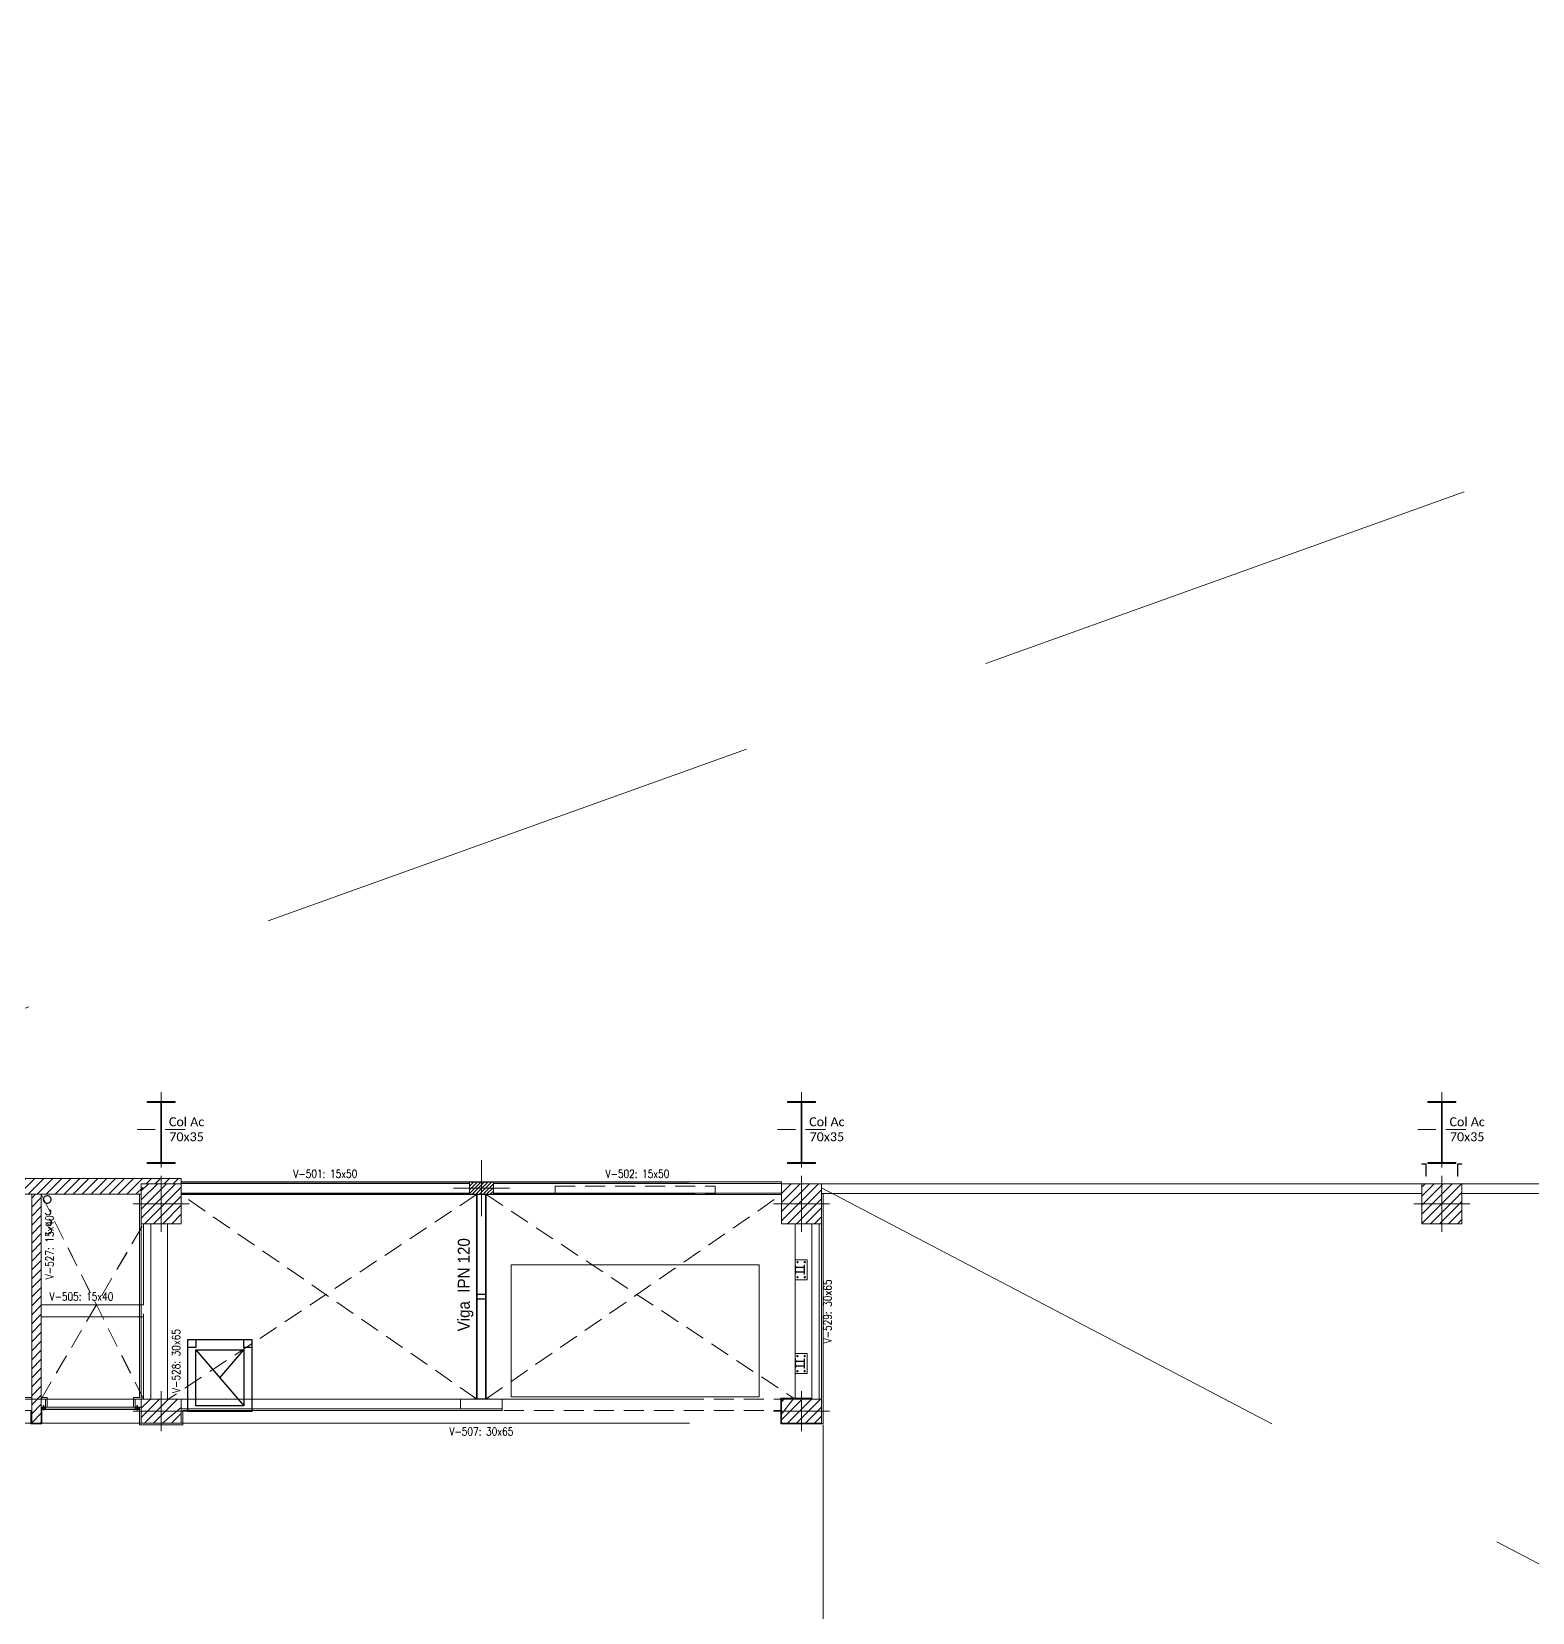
# Model space of a CAD drawing. Header units: millimetres. Extents: x 14 to 290, y 66 to 213.
# Drawn here: x 187.11 to 205.86, y 89.3 to 109.05 of the extents above; entities that cross this region are included whole.
import ezdxf
from ezdxf.enums import TextEntityAlignment as Align

# ---------------------------------------------------------------- set-up
doc = ezdxf.new("R2010")
doc.units = ezdxf.units.MM
for name, pattern in [('HIDDEN', [9.525, 6.35, -3.175]), ('HIDDEN2', [0.1875, 0.125, -0.0625]), ('OCASA_TODAS_r08$0$HIDDEN', [0.375, 0.25, -0.125]), ('OCASA_TODAS_r08$0$HIDDEN2', [0.1875, 0.125, -0.0625])]:
    doc.linetypes.add(name, pattern=pattern)
doc.layers.add('IRI-OCASA-Layout R 9$0$OCA_Montacargas', color=252, linetype='Continuous')
for name, color, linetype, lineweight in [('OCASA_TODAS_r08$0$00-', 252, 'Continuous', 15), ('OCASA_TODAS_r08$0$CARP-HERRAJES', 252, 'Continuous', 15), ('OCASA_TODAS_r08$0$CARPINTERIA', 252, 'Continuous', 15), ('OCASA_TODAS_r08$0$CGC ARM 0.09', 252, 'Continuous', 15), ('OCASA_TODAS_r08$0$CGC ARM 0.20', 252, 'Continuous', 15), ('OCASA_TODAS_r08$0$CGC ARM 0.30', 252, 'Continuous', 15), ('OCASA_TODAS_r08$0$CGC COLUMNAS', 252, 'Continuous', 20), ('OCASA_TODAS_r08$0$CGC COLUMNAS EJES', 252, 'Continuous', 20), ('OCASA_TODAS_r08$0$CGC COLUMNAS HATCH', 252, 'Continuous', 20), ('OCASA_TODAS_r08$0$CGC TABIQUES', 252, 'Continuous', 20), ('OCASA_TODAS_r08$0$CGC VIGAS', 252, 'HIDDEN', 15), ('OCASA_TODAS_r08$0$CGC VIGAS REF', 252, 'Continuous', 15), ('OCASA_TODAS_r08$0$COLUMNAS ACERO', 252, 'Continuous', 20), ('OCASA_TODAS_r08$0$DESCRIP COLUMNAS', 252, 'Continuous', 20), ('OCASA_TODAS_r08$0$DINTELES', 252, 'OCASA_TODAS_r08$0$HIDDEN', 15), ('OCASA_TODAS_r08$0$EJES COL FE', 252, 'Continuous', 20), ('OCASA_TODAS_r08$0$HACH MURO', 252, 'Continuous', 15), ('OCASA_TODAS_r08$0$HERRERIA', 252, 'Continuous', 20), ('OCASA_TODAS_r08$0$IS-AGUA-FRIA', 7, 'HIDDEN2', 20), ('OCASA_TODAS_r08$0$IS-PLUVIAL', 8, 'Continuous', 15), ('OCASA_TODAS_r08$0$IS-VENTILA-SAN', 7, 'Continuous', 20), ('OCASA_TODAS_r08$0$LINEA_DE_PROYECCION', 252, 'HIDDEN', 15), ('OCASA_TODAS_r08$0$MURO BLOQUE CEMENTO 12', 252, 'Continuous', 20), ('OCASA_TODAS_r08$0$MURO BLOQUE CEMENTO 18', 252, 'Continuous', 20), ('OCASA_TODAS_r08$0$MURO CERAMICO DE 12', 252, 'Continuous', 20), ('OCASA_TODAS_r08$0$MURO LADRILLO COMUN', 252, 'Continuous', 20), ('OCASA_TODAS_r08$0$PASES ASCENSORES', 252, 'Continuous', 15), ('OCASA_TODAS_r08$0$REVOQUES', 251, 'Continuous', 15), ('OCASA_TODAS_r08$0$SOLADOS', 8, 'Continuous', 15)]:
    doc.layers.add(name, color=color, linetype=linetype, lineweight=lineweight)
doc.styles.add('OCASA_TODAS_r08$0$CGC .15', font='arial.ttf', dxfattribs={"width": 0.9, "height": 0.15})
doc.styles.add('OCASA_TODAS_r08$0$CYPETXT', font='romans__.ttf', dxfattribs={"height": 0.2})
doc.styles.add('OCASA_TODAS_r08$0$Standard', font='txt')
pattern_1 = [(45, (0.124092, 300.000094), (-0.02245064, 0.02245064), [])]

# ---------------------------------------------------------------- blocks, each defined once
blk = doc.blocks.new('OCASA_TODAS_r08$0$Columna nave 1')
at = {"layer": 'OCASA_TODAS_r08$0$00-', "color": 4}
for points in [[(-175, 374.798322), (175, 374.798322), (175, 387.498322), (-175, 387.498322)], [(-3.2, -374.801678), (3.2, -374.801678), (3.2, 374.798322), (-3.2, 374.798322)], [(-175, -387.498322), (175, -387.498322), (175, -374.798322), (-175, -374.798322)]]:
    blk.add_lwpolyline(points, close=True, dxfattribs=at)
blk = doc.blocks.new('OCASA_TODAS_r08$0$COL ACERO 75 X 50')
at = {"layer": 'OCASA_TODAS_r08$0$EJES COL FE', "color": 252, "linetype": 'OCASA_TODAS_r08$0$HIDDEN'}
for p, q in [((104.763401, -684.220664, -0.572955), (104.763401, -683.620664, -0.572955)), ((105.229249, -683.920664, -0.572955), (104.288401, -683.920664, -0.572955))]:
    blk.add_line(p, q, dxfattribs=at)
at = {"layer": 'OCASA_TODAS_r08$0$DESCRIP COLUMNAS', "insert": (104.916559, -683.868448, -0.372955), "char_height": 0.1125, "attachment_point": 1, "rotation": 270, "style": 'OCASA_TODAS_r08$0$Standard'}
blk.add_mtext_dynamic_manual_height_columns('\\pxqc;{\\fCalibri Light|b0|i0|c0|p34;Col Ac \\P70x35}', width=0.737699, gutter_width=12.5, heights=[0], dxfattribs=at)
blk = doc.blocks.new('OCASA_TODAS_r08$0$Estructura metalica')
at = {"layer": 'OCASA_TODAS_r08$0$00-', "color": 8, "xscale": 0.001, "yscale": 0.001, "zscale": 0.001}
for p in [(467.063667, 692.406352), (475.063667, 692.406352), (483.063667, 692.406352)]:
    blk.add_blockref('OCASA_TODAS_r08$0$Columna nave 1', p, dxfattribs=at)
at = {"layer": 'OCASA_TODAS_r08$0$COLUMNAS ACERO', "rotation": 90}
for p in [(-216.856643, 587.680858, 0.572946), (-208.856643, 587.680896, 0.572971), (-200.856643, 587.68088, 0.572971)]:
    blk.add_blockref('OCASA_TODAS_r08$0$COL ACERO 75 X 50', p, dxfattribs=at)
blk = doc.blocks.new('OCASA_TODAS_r08$0$Bajadas-Rejas-Rejillas 2ºP')
at = {"layer": 'OCASA_TODAS_r08$0$IS-AGUA-FRIA'}
for centre in [(259952.568569, 476175.26291, 0.00846), (259950.335968, 476072.686987, 0.00846)]:
    blk.add_circle(centre, 41.207747, dxfattribs=at)
at = {"layer": 'OCASA_TODAS_r08$0$IS-VENTILA-SAN', "linetype": 'Continuous', "const_width": 15, "elevation": 0.00846}
blk.add_lwpolyline([(259891.70414, 476461.511572, 1), (259986.70414, 476461.511572, 1)], format="xyb", close=True, dxfattribs=at)
at = {"layer": 'OCASA_TODAS_r08$0$IS-VENTILA-SAN', "linetype": 'OCASA_TODAS_r08$0$HIDDEN2'}
blk.add_circle((259948.825201, 476305.984883, 0.00846), 37.215518, dxfattribs=at)
blk = doc.blocks.new('OCASA_TODAS_r08$0$EJES_DE_LA_COLUMNA')
at = {"layer": 'OCASA_TODAS_r08$0$CGC COLUMNAS EJES'}
for p, q in [((0, -0.5), (0, 0.5)), ((-0.5, 0), (0.5, 0))]:
    blk.add_line(p, q, dxfattribs=at)
blk = doc.blocks.new('OCASA_TODAS_r08$0$Estructura 2P para Arquitectura')
at = {"layer": 'OCASA_TODAS_r08$0$CGC COLUMNAS HATCH'}
h = blk.add_hatch(dxfattribs=at)
h.set_pattern_fill('ANSI31', color=256, scale=0.01, style=0)
h.set_pattern_definition(pattern_1)
h.paths.add_polyline_path([(12.999, 306.22), (13.149, 306.22), (13.149, 306.295), (12.999, 306.295)])
h.paths.add_polyline_path([(12.999, 306.295), (13.149, 306.295), (13.149, 306.37), (12.999, 306.37)])
h.paths.add_polyline_path([(12.999, 306.295), (12.999, 306.37), (12.849, 306.37), (12.849, 306.295)])
h.paths.add_polyline_path([(12.849, 306.295), (12.849, 306.22), (12.999, 306.22), (12.999, 306.295)])
h = blk.add_hatch(dxfattribs=at)
h.set_pattern_fill('ANSI31', color=256, scale=0.01, style=0)
h.set_pattern_definition(pattern_1)
h.paths.add_polyline_path([(12.999, 306.22), (13.149, 306.22), (13.149, 306.295), (12.999, 306.295)])
h.paths.add_polyline_path([(12.999, 306.295), (13.149, 306.295), (13.149, 306.37), (12.999, 306.37)])
h.paths.add_polyline_path([(12.999, 306.295), (12.999, 306.37), (12.849, 306.37), (12.849, 306.295)])
h.paths.add_polyline_path([(12.849, 306.295), (12.849, 306.22), (12.999, 306.22), (12.999, 306.295)])
at = {"layer": 'OCASA_TODAS_r08$0$HACH MURO'}
h = blk.add_hatch(dxfattribs=at)
h.set_pattern_fill('ANSI31', color=256, scale=0.025, angle=360, style=0)
h.set_pattern_definition([(45, (-283.25342, 248.67557), (-0.0561266, 0.0561266), [])])
h.paths.add_polyline_path([(1.368, 306.219), (8.769, 306.219), (8.769, 306.349), (9.019, 306.349), (9.019, 306.419), (8.769, 306.419), (1.368, 306.419)])
h.paths.add_polyline_path([(9.249, 306.349), (9.249, 306.419), (9.019, 306.419), (9.019, 306.349)])
h = blk.add_hatch(dxfattribs=at)
h.set_pattern_fill('ANSI31', color=256, scale=0.025, angle=360, style=0)
h.set_pattern_definition([(45, (-283.27342, 248.67557), (-0.0561266, 0.0561266), [])])
h.paths.add_polyline_path([(7.5, 306.219), (7.38, 306.219), (7.38, 303.36), (7.5, 303.36)])
at = {"layer": 'OCASA_TODAS_r08$0$CGC COLUMNAS'}
for points in [[(8.749, 305.85), (9.249, 305.85), (9.249, 306.35), (8.749, 306.35), (8.749, 305.85)], [(8.749, 305.85), (9.249, 305.85), (9.249, 306.35), (8.749, 306.35), (8.749, 305.85)], [(8.749, 305.85), (9.249, 305.85), (9.249, 306.35), (8.749, 306.35), (8.749, 305.85)], [(8.749, 305.85), (9.249, 305.85), (9.249, 306.35), (8.749, 306.35), (8.749, 305.85)], [(16.749, 305.85), (17.249, 305.85), (17.249, 306.35), (16.749, 306.35), (16.749, 305.85)], [(16.749, 305.85), (17.249, 305.85), (17.249, 306.35), (16.749, 306.35), (16.749, 305.85)], [(16.749, 305.85), (17.249, 305.85), (17.249, 306.35), (16.749, 306.35), (16.749, 305.85)], [(16.749, 305.85), (17.249, 305.85), (17.249, 306.35), (16.749, 306.35), (16.749, 305.85)], [(24.749, 305.85), (25.249, 305.85), (25.249, 306.35), (24.749, 306.35), (24.749, 305.85)], [(24.749, 305.85), (25.249, 305.85), (25.249, 306.35), (24.749, 306.35), (24.749, 305.85)], [(24.749, 305.85), (25.249, 305.85), (25.249, 306.35), (24.749, 306.35), (24.749, 305.85)], [(24.749, 305.85), (25.249, 305.85), (25.249, 306.35), (24.749, 306.35), (24.749, 305.85)], [(8.749, 303.36), (9.249, 303.36), (9.249, 303.66), (8.749, 303.66), (8.749, 303.36)], [(8.749, 303.36), (9.249, 303.36), (9.249, 303.66), (8.749, 303.66), (8.749, 303.36)], [(8.749, 303.36), (9.249, 303.36), (9.249, 303.66), (8.749, 303.66), (8.749, 303.36)], [(8.749, 303.36), (9.249, 303.36), (9.249, 303.66), (8.749, 303.66), (8.749, 303.36)], [(16.749, 303.36), (17.249, 303.36), (17.249, 303.66), (16.749, 303.66), (16.749, 303.36)], [(16.749, 303.36), (17.249, 303.36), (17.249, 303.66), (16.749, 303.66), (16.749, 303.36)], [(16.749, 303.36), (17.249, 303.36), (17.249, 303.66), (16.749, 303.66), (16.749, 303.36)], [(16.749, 303.36), (17.249, 303.36), (17.249, 303.66), (16.749, 303.66), (16.749, 303.36)]]:
    blk.add_lwpolyline(points, close=True, dxfattribs=at)
at = {"layer": 'OCASA_TODAS_r08$0$CGC COLUMNAS', "elevation": 0}
blk.add_lwpolyline([(12.849, 306.37), (13.149, 306.37), (13.149, 306.22), (12.849, 306.22)], close=True, dxfattribs=at)
blk.add_lwpolyline([(12.849, 306.37), (13.149, 306.37), (13.149, 306.22), (12.849, 306.22)], close=True, dxfattribs=at)
at = {"layer": 'OCASA_TODAS_r08$0$CGC COLUMNAS HATCH'}
for p, q in [((8.749, 305.921, 0), (9.178, 306.35, 0)), ((8.749, 306.148, 0), (8.951, 306.35, 0)), ((8.749, 306.261, 0), (8.838, 306.35, 0)), ((8.749, 306.035, 0), (9.065, 306.35, 0)), ((8.749, 305.921, 0), (9.178, 306.35, 0)), ((8.749, 306.148, 0), (8.951, 306.35, 0)), ((8.749, 306.261, 0), (8.838, 306.35, 0)), ((8.749, 306.035, 0), (9.065, 306.35, 0)), ((16.749, 305.889, 0), (17.21, 306.35, 0)), ((16.749, 306.115, 0), (16.984, 306.35, 0)), ((16.749, 306.341, 0), (16.758, 306.35, 0)), ((16.749, 306.228, 0), (16.871, 306.35, 0)), ((16.749, 306.002, 0), (17.097, 306.35, 0)), ((16.749, 305.889, 0), (17.21, 306.35, 0)), ((16.749, 306.115, 0), (16.984, 306.35, 0)), ((16.749, 306.341, 0), (16.758, 306.35, 0)), ((16.749, 306.228, 0), (16.871, 306.35, 0)), ((16.749, 306.002, 0), (17.097, 306.35, 0)), ((24.749, 305.856, 0), (25.243, 306.35, 0)), ((24.749, 306.082, 0), (25.017, 306.35, 0)), ((24.749, 306.309, 0), (24.791, 306.35, 0)), ((24.749, 306.195, 0), (24.904, 306.35, 0)), ((24.749, 305.969, 0), (25.13, 306.35, 0)), ((24.749, 305.856, 0), (25.243, 306.35, 0)), ((24.749, 306.082, 0), (25.017, 306.35, 0)), ((24.749, 306.309, 0), (24.791, 306.35, 0)), ((24.749, 306.195, 0), (24.904, 306.35, 0)), ((24.749, 305.969, 0), (25.13, 306.35, 0)), ((8.791, 305.85, 0), (9.249, 306.308, 0)), ((8.791, 305.85, 0), (9.249, 306.308, 0)), ((8.904, 305.85, 0), (9.249, 306.195, 0)), ((8.904, 305.85, 0), (9.249, 306.195, 0)), ((16.824, 305.85, 0), (17.249, 306.276, 0)), ((16.824, 305.85, 0), (17.249, 306.276, 0)), ((16.937, 305.85, 0), (17.249, 306.163, 0)), ((16.937, 305.85, 0), (17.249, 306.163, 0)), ((24.856, 305.85, 0), (25.249, 306.243, 0)), ((24.856, 305.85, 0), (25.249, 306.243, 0)), ((9.017, 305.85, 0), (9.249, 306.082, 0)), ((9.017, 305.85, 0), (9.249, 306.082, 0)), ((9.13, 305.85, 0), (9.249, 305.969, 0)), ((9.13, 305.85, 0), (9.249, 305.969, 0)), ((17.05, 305.85, 0), (17.249, 306.049, 0)), ((17.05, 305.85, 0), (17.249, 306.049, 0)), ((24.969, 305.85, 0), (25.249, 306.13, 0)), ((24.969, 305.85, 0), (25.249, 306.13, 0)), ((25.083, 305.85, 0), (25.249, 306.017, 0)), ((25.083, 305.85, 0), (25.249, 306.017, 0)), ((9.243, 305.85, 0), (9.249, 305.856, 0)), ((9.243, 305.85, 0), (9.249, 305.856, 0)), ((17.163, 305.85, 0), (17.249, 305.936, 0)), ((17.163, 305.85, 0), (17.249, 305.936, 0)), ((25.196, 305.85, 0), (25.249, 305.903, 0)), ((25.196, 305.85, 0), (25.249, 305.903, 0)), ((8.749, 303.432, 0), (8.976, 303.66, 0)), ((8.749, 303.659, 0), (8.75, 303.66, 0)), ((8.749, 303.546, 0), (8.863, 303.66, 0)), ((8.749, 303.432, 0), (8.976, 303.66, 0)), ((8.749, 303.659, 0), (8.75, 303.66, 0)), ((8.749, 303.546, 0), (8.863, 303.66, 0)), ((8.79, 303.36, 0), (9.09, 303.66, 0)), ((8.79, 303.36, 0), (9.09, 303.66, 0)), ((8.903, 303.36, 0), (9.203, 303.66, 0)), ((8.903, 303.36, 0), (9.203, 303.66, 0)), ((16.749, 303.4, 0), (17.009, 303.66, 0)), ((16.749, 303.473, 0), (16.896, 303.66, 0)), ((16.749, 303.626, 0), (16.783, 303.66, 0)), ((16.749, 303.4, 0), (17.009, 303.66, 0)), ((16.749, 303.473, 0), (16.896, 303.66, 0)), ((16.749, 303.626, 0), (16.783, 303.66, 0)), ((16.822, 303.36, 0), (17.122, 303.66, 0)), ((16.822, 303.36, 0), (17.122, 303.66, 0)), ((16.935, 303.36, 0), (17.235, 303.66, 0)), ((16.935, 303.36, 0), (17.235, 303.66, 0)), ((9.016, 303.36, 0), (9.249, 303.553, 0)), ((9.016, 303.36, 0), (9.249, 303.553, 0)), ((9.129, 303.36, 0), (9.249, 303.48, 0)), ((9.129, 303.36, 0), (9.249, 303.48, 0)), ((17.049, 303.36, 0), (17.249, 303.56, 0)), ((17.049, 303.36, 0), (17.249, 303.56, 0)), ((17.162, 303.36, 0), (17.249, 303.447, 0)), ((17.162, 303.36, 0), (17.249, 303.447, 0)), ((9.242, 303.36, 0), (9.249, 303.367, 0)), ((9.242, 303.36, 0), (9.249, 303.367, 0))]:
    blk.add_line(p, q, dxfattribs=at)
at = {"layer": 'OCASA_TODAS_r08$0$CGC TABIQUES'}
for p, q in [((1.335, 306.418, 0), (9.248, 306.418, 0)), ((1.335, 306.418, 0), (9.248, 306.418, 0)), ((9.249, 306.35, 0), (9.248, 306.418, 0)), ((9.249, 306.35, 0), (9.248, 306.418, 0)), ((1.349, 306.22, 0), (8.749, 306.22, 0)), ((1.349, 306.22, 0), (8.749, 306.22, 0))]:
    blk.add_line(p, q, dxfattribs=at)
at = {"layer": 'OCASA_TODAS_r08$0$CGC TABIQUES', "ltscale": 0.7}
blk.add_lwpolyline([(7.5, 306.22), (7.38, 306.22), (7.38, 303.36), (7.5, 303.36)], close=True, dxfattribs=at)
blk.add_lwpolyline([(7.5, 306.22), (7.38, 306.22), (7.38, 303.36), (7.5, 303.36)], close=True, dxfattribs=at)
at = {"layer": 'OCASA_TODAS_r08$0$CGC VIGAS', "lineweight": 9}
for p, q in [((9.249, 306.37, 0), (16.749, 306.37, 0)), ((9.249, 306.37, 0), (16.749, 306.37, 0)), ((7.499, 306.2, 0), (7.499, 304.836, 0)), ((7.499, 306.2, 0), (7.499, 304.836, 0)), ((9.249, 306.22, 0), (16.749, 306.22, 0)), ((9.249, 306.22, 0), (16.749, 306.22, 0)), ((8.779, 305.85, 0), (8.779, 304.836, 0)), ((8.779, 305.85, 0), (8.779, 304.836, 0)), ((9.079, 305.85, 0), (9.079, 303.66, 0)), ((9.079, 305.85, 0), (9.079, 303.66, 0)), ((16.919, 303.66, 0), (16.919, 305.85, 0)), ((16.919, 303.66, 0), (16.919, 305.85, 0)), ((17.219, 303.66, 0), (17.219, 305.85, 0)), ((17.219, 303.66, 0), (17.219, 305.85, 0)), ((8.779, 304.836, 0), (7.499, 304.836, 0)), ((8.779, 304.836, 0), (7.499, 304.836, 0)), ((7.499, 304.686, 0), (7.499, 303.66, 0)), ((7.499, 304.686, 0), (7.499, 303.66, 0)), ((8.779, 304.686, 0), (7.5, 304.686, 0)), ((8.779, 304.686, 0), (7.5, 304.686, 0)), ((8.779, 304.686, 0), (8.779, 303.66, 0)), ((8.779, 304.686, 0), (8.779, 303.66, 0)), ((8.749, 303.66, 0), (7.299, 303.66, 0)), ((8.749, 303.66, 0), (7.299, 303.66, 0)), ((9.249, 303.66, 0), (16.749, 303.66, 0)), ((9.249, 303.66, 0), (16.749, 303.66, 0)), ((8.749, 303.36, 0), (1.249, 303.36, 0)), ((8.749, 303.36, 0), (1.249, 303.36, 0)), ((9.249, 303.36, 0), (16.749, 303.36, 0)), ((9.249, 303.36, 0), (16.749, 303.36, 0))]:
    blk.add_line(p, q, dxfattribs=at)
at = {"layer": 'OCASA_TODAS_r08$0$CGC COLUMNAS EJES', "xscale": 0.7}
for p, yscale in [((12.999, 306.295, 0), 0.7), ((12.999, 306.295, 0), 0.7), ((8.999, 306.1, 0), 0.7), ((8.999, 306.1, 0), 0.7), ((16.999, 306.1, 0), 0.7), ((16.999, 306.1, 0), 0.7), ((24.999, 306.1, 0), 0.7), ((24.999, 306.1, 0), 0.7), ((8.999, 303.51, 0), 0.5), ((8.999, 303.51, 0), 0.5), ((16.999, 303.51, 0), 0.5), ((16.999, 303.51, 0), 0.5)]:
    blk.add_blockref('OCASA_TODAS_r08$0$EJES_DE_LA_COLUMNA', p, dxfattribs=dict(at, yscale=yscale))
at = {"layer": 'OCASA_TODAS_r08$0$CGC VIGAS', "lineweight": 13, "insert": (12.704, 304.064, 0), "char_height": 0.15, "attachment_point": 1, "rotation": 90, "style": 'OCASA_TODAS_r08$0$CGC .15'}
blk.add_mtext_dynamic_manual_height_columns('\\pxqc;Viga  IPN 120', width=2.04984, gutter_width=0.15, heights=[0], dxfattribs=at)
at = {"layer": 'OCASA_TODAS_r08$0$CGC VIGAS REF', "style": 'OCASA_TODAS_r08$0$CYPETXT', "width": 0.821201}
for s, p in [('V-501: 15x50', (11.049, 306.475, 0)), ('V-501: 15x50', (11.049, 306.475, 0)), ('V-502: 15x50', (14.949, 306.475, 0)), ('V-502: 15x50', (14.949, 306.475, 0)), ('V-505: 15x40', (8.002, 304.941, 0)), ('V-505: 15x40', (8.002, 304.941, 0)), ('V-507: 30x65', (12.999, 303.255, 0)), ('V-507: 30x65', (12.999, 303.255, 0))]:
    blk.add_text(s, height=0.1, dxfattribs=at).set_placement(p, align=Align.MIDDLE_CENTER)
for s, p in [('V-527: 15x40', (7.604, 305.556, 0)), ('V-527: 15x40', (7.604, 305.556, 0)), ('V-529: 30x65', (17.324, 304.755, 0)), ('V-529: 30x65', (17.324, 304.755, 0)), ('V-528: 30x65', (9.184, 304.135, 0)), ('V-528: 30x65', (9.184, 304.135, 0))]:
    blk.add_text(s, height=0.1, rotation=90, dxfattribs=at).set_placement(p, align=Align.MIDDLE_CENTER)

msp = doc.modelspace()

# ---------------------------------------------------------------- linework, layer by layer
at = {"layer": 'IRI-OCASA-Layout R 9$0$OCA_Montacargas'}
for p, q in [((189.158, 92.583, 0), (189.758, 91.883, 0)), ((189.458, 92.233, 0), (189.758, 92.583, 0))]:
    msp.add_line(p, q, dxfattribs=at)
at = {"layer": 'IRI-OCASA-Layout R 9$0$OCA_Montacargas', "elevation": 0}
for points in [[(189.058, 92.711), (189.858, 92.711), (189.858, 91.811), (189.058, 91.811)], [(189.058, 92.711), (189.158, 92.711), (189.158, 92.611), (189.058, 92.611)], [(189.758, 92.711), (189.858, 92.711), (189.858, 92.611), (189.758, 92.611)], [(189.158, 92.583), (189.758, 92.583), (189.758, 91.883), (189.158, 91.883)]]:
    msp.add_lwpolyline(points, close=True, dxfattribs=at)
at = {"layer": 'OCASA_TODAS_r08$0$CARP-HERRAJES'}
for points in [[(187.259, 91.866), (187.259, 91.886), (187.251, 91.886), (187.251, 91.866)], [(187.259, 91.866), (187.259, 91.886), (187.251, 91.886), (187.251, 91.866)], [(187.259, 91.866), (187.259, 91.886), (187.251, 91.886), (187.251, 91.866)], [(187.251, 91.861), (187.251, 91.846), (187.259, 91.846), (187.259, 91.861)], [(187.251, 91.861), (187.251, 91.846), (187.259, 91.846), (187.259, 91.861)], [(187.251, 91.861), (187.251, 91.846), (187.259, 91.846), (187.259, 91.861)], [(188.429, 91.866), (188.429, 91.886), (188.421, 91.886), (188.421, 91.866)], [(188.429, 91.866), (188.429, 91.886), (188.421, 91.886), (188.421, 91.866)], [(188.429, 91.866), (188.429, 91.886), (188.421, 91.886), (188.421, 91.866)], [(188.421, 91.861), (188.421, 91.846), (188.429, 91.846), (188.429, 91.861)], [(188.421, 91.861), (188.421, 91.846), (188.429, 91.846), (188.429, 91.861)], [(188.421, 91.861), (188.421, 91.846), (188.429, 91.846), (188.429, 91.861)]]:
    msp.add_lwpolyline(points, dxfattribs=at)
for points in [[(187.238, 91.836), (187.273, 91.836), (187.273, 91.841), (187.238, 91.841)], [(187.238, 91.836), (187.273, 91.836), (187.273, 91.841), (187.238, 91.841)], [(187.238, 91.836), (187.273, 91.836), (187.273, 91.841), (187.238, 91.841)], [(187.248, 91.831), (187.263, 91.831), (187.263, 91.836), (187.248, 91.836)], [(187.248, 91.831), (187.263, 91.831), (187.263, 91.836), (187.248, 91.836)], [(187.248, 91.831), (187.263, 91.831), (187.263, 91.836), (187.248, 91.836)], [(188.407, 91.836), (188.442, 91.836), (188.442, 91.841), (188.407, 91.841)], [(188.407, 91.836), (188.442, 91.836), (188.442, 91.841), (188.407, 91.841)], [(188.407, 91.836), (188.442, 91.836), (188.442, 91.841), (188.407, 91.841)], [(188.417, 91.831), (188.432, 91.831), (188.432, 91.836), (188.417, 91.836)], [(188.417, 91.831), (188.432, 91.831), (188.432, 91.836), (188.417, 91.836)], [(188.417, 91.831), (188.432, 91.831), (188.432, 91.836), (188.417, 91.836)]]:
    msp.add_lwpolyline(points, close=True, dxfattribs=at)
at = {"layer": 'OCASA_TODAS_r08$0$CARPINTERIA'}
for points in [[(187.23, 91.841), (187.28, 91.841), (187.28, 91.866), (187.23, 91.866)], [(187.23, 91.841), (187.28, 91.841), (187.28, 91.866), (187.23, 91.866)], [(187.23, 91.841), (187.28, 91.841), (187.28, 91.866), (187.23, 91.866)], [(187.235, 91.846), (187.275, 91.846), (187.275, 91.861), (187.235, 91.861)], [(187.235, 91.846), (187.275, 91.846), (187.275, 91.861), (187.235, 91.861)], [(187.235, 91.846), (187.275, 91.846), (187.275, 91.861), (187.235, 91.861)], [(188.4, 91.841), (188.45, 91.841), (188.45, 91.866), (188.4, 91.866)], [(188.4, 91.841), (188.45, 91.841), (188.45, 91.866), (188.4, 91.866)], [(188.4, 91.841), (188.45, 91.841), (188.45, 91.866), (188.4, 91.866)], [(188.405, 91.846), (188.445, 91.846), (188.445, 91.861), (188.405, 91.861)], [(188.405, 91.846), (188.445, 91.846), (188.445, 91.861), (188.405, 91.861)], [(188.405, 91.846), (188.445, 91.846), (188.445, 91.861), (188.405, 91.861)]]:
    msp.add_lwpolyline(points, close=True, dxfattribs=at)
at = {"layer": 'OCASA_TODAS_r08$0$CGC ARM 0.09'}
for p, q in [((192.674, 94.522, 0), (192.674, 91.971, 0)), ((192.776, 94.522, 0), (192.776, 91.971, 0))]:
    msp.add_line(p, q, dxfattribs=at)
at = {"layer": 'OCASA_TODAS_r08$0$CGC ARM 0.09', "elevation": 0}
for points in [[(192.665, 94.522), (192.665, 91.971)], [(192.785, 91.971), (192.785, 94.522)]]:
    msp.add_lwpolyline(points, dxfattribs=at)
at = {"layer": 'OCASA_TODAS_r08$0$CGC ARM 0.20'}
for points in [[(196.764, 93.642), (196.764, 93.584), (196.761, 93.584, -0.374036), (196.758, 93.586), (196.756, 93.606, 0.374036), (196.751, 93.61), (196.658, 93.61, 0.374036), (196.653, 93.606), (196.65, 93.586, -0.374036), (196.647, 93.584), (196.644, 93.584), (196.644, 93.642), (196.647, 93.642, -0.374036), (196.65, 93.639), (196.653, 93.62, 0.374036), (196.658, 93.615), (196.751, 93.615, 0.374036), (196.756, 93.62), (196.758, 93.639, -0.374036), (196.761, 93.642)], [(196.764, 93.584), (196.764, 93.526), (196.761, 93.526, -0.374036), (196.758, 93.528), (196.756, 93.548, 0.374036), (196.751, 93.552), (196.658, 93.552, 0.374036), (196.653, 93.548), (196.65, 93.528, -0.374036), (196.647, 93.526), (196.644, 93.526), (196.644, 93.584), (196.647, 93.584, -0.374036), (196.65, 93.581), (196.653, 93.562, 0.374036), (196.658, 93.557), (196.751, 93.557, 0.374036), (196.756, 93.562), (196.758, 93.581, -0.374036), (196.761, 93.584)], [(192.785, 93.304), (192.785, 93.246), (192.782, 93.246, -0.374036), (192.779, 93.248), (192.776, 93.268, 0.374036), (192.771, 93.272), (192.679, 93.272, 0.374036), (192.674, 93.268), (192.671, 93.248, -0.374036), (192.668, 93.246), (192.665, 93.246), (192.665, 93.304), (192.668, 93.304, -0.374036), (192.671, 93.301), (192.674, 93.282, 0.374036), (192.679, 93.277), (192.771, 93.277, 0.374036), (192.776, 93.282), (192.779, 93.301, -0.374036), (192.782, 93.304)], [(192.785, 93.246), (192.785, 93.188), (192.782, 93.188, -0.374036), (192.779, 93.19), (192.776, 93.21, 0.374036), (192.771, 93.214), (192.679, 93.214, 0.374036), (192.674, 93.21), (192.671, 93.19, -0.374036), (192.668, 93.188), (192.665, 93.188), (192.665, 93.246), (192.668, 93.246, -0.374036), (192.671, 93.243), (192.674, 93.224, 0.374036), (192.679, 93.219), (192.771, 93.219, 0.374036), (192.776, 93.224), (192.779, 93.243, -0.374036), (192.782, 93.246)], [(196.764, 92.468), (196.764, 92.41), (196.761, 92.41, -0.374036), (196.758, 92.413), (196.756, 92.432, 0.374036), (196.751, 92.436), (196.658, 92.436, 0.374036), (196.653, 92.432), (196.65, 92.413, -0.374036), (196.647, 92.41), (196.644, 92.41), (196.644, 92.468), (196.647, 92.468, -0.374036), (196.65, 92.465), (196.653, 92.446, 0.374036), (196.658, 92.441), (196.751, 92.441, 0.374036), (196.756, 92.446), (196.758, 92.465, -0.374036), (196.761, 92.468)], [(196.764, 92.41), (196.764, 92.352), (196.761, 92.352, -0.374036), (196.758, 92.355), (196.756, 92.374, 0.374036), (196.751, 92.378), (196.658, 92.378, 0.374036), (196.653, 92.374), (196.65, 92.355, -0.374036), (196.647, 92.352), (196.644, 92.352), (196.644, 92.41), (196.647, 92.41, -0.374036), (196.65, 92.407), (196.653, 92.388, 0.374036), (196.658, 92.383), (196.751, 92.383, 0.374036), (196.756, 92.388), (196.758, 92.407, -0.374036), (196.761, 92.41)]]:
    msp.add_lwpolyline(points, format="xyb", close=True, dxfattribs=at)
for points in [[(196.795, 93.459), (196.795, 93.709), (196.645, 93.709), (196.645, 93.459)], [(196.794, 92.285), (196.794, 92.535), (196.644, 92.535), (196.644, 92.285)]]:
    msp.add_lwpolyline(points, close=True, dxfattribs=at)
for centre in [(196.675, 93.679), (196.765, 93.679), (196.675, 93.489), (196.765, 93.489), (196.674, 92.505), (196.764, 92.505), (196.674, 92.315), (196.764, 92.315)]:
    msp.add_circle(centre, 0.008, dxfattribs=at)
at = {"layer": 'OCASA_TODAS_r08$0$CGC ARM 0.30', "elevation": 0}
for points in [[(192.625, 94.522), (192.825, 94.522), (192.825, 94.527), (192.625, 94.527)], [(192.625, 91.966), (192.825, 91.966), (192.825, 91.971), (192.625, 91.971)]]:
    msp.add_lwpolyline(points, close=True, dxfattribs=at)
at = {"layer": 'OCASA_TODAS_r08$0$COLUMNAS ACERO'}
for points in [[(204.531, 94.754), (204.525, 94.754), (204.525, 94.901), (204.475, 94.901), (204.475, 94.907), (204.531, 94.907), (204.531, 94.754)], [(204.919, 94.754), (204.925, 94.754), (204.925, 94.901), (204.975, 94.901), (204.975, 94.907), (204.919, 94.907), (204.919, 94.754)]]:
    msp.add_lwpolyline(points, dxfattribs=at)
at = {"layer": 'OCASA_TODAS_r08$0$DINTELES'}
for p, q in [((193.648, 94.526), (193.648, 94.626)), ((193.648, 94.626), (195.648, 94.626)), ((195.648, 94.526), (195.648, 94.626)), ((193.648, 94.526), (195.648, 94.526)), ((193.005, 91.966), (196.465, 91.966)), ((193.005, 91.826), (196.465, 91.826))]:
    msp.add_line(p, q, dxfattribs=at)
at = {"layer": 'OCASA_TODAS_r08$0$HERRERIA'}
msp.add_lwpolyline([(187.225, 91.866), (187.23, 91.866), (187.23, 91.841), (188.45, 91.841), (188.45, 91.866), (188.455, 91.866), (188.455, 91.836), (187.225, 91.836), (187.225, 91.866)], dxfattribs=at)
msp.add_lwpolyline([(187.225, 91.866), (187.23, 91.866), (187.23, 91.841), (188.45, 91.841), (188.45, 91.866), (188.455, 91.866), (188.455, 91.836), (187.225, 91.836), (187.225, 91.866)], dxfattribs=at)
msp.add_lwpolyline([(187.225, 91.866), (187.23, 91.866), (187.23, 91.841), (188.45, 91.841), (188.45, 91.866), (188.455, 91.866), (188.455, 91.836), (187.225, 91.836), (187.225, 91.866)], dxfattribs=at)
msp.add_lwpolyline([(187.23, 91.841), (188.45, 91.841), (188.45, 91.866), (187.23, 91.866)], close=True, dxfattribs=at)
msp.add_lwpolyline([(187.23, 91.841), (188.45, 91.841), (188.45, 91.866), (187.23, 91.866)], close=True, dxfattribs=at)
msp.add_lwpolyline([(187.23, 91.841), (188.45, 91.841), (188.45, 91.866), (187.23, 91.866)], close=True, dxfattribs=at)
at = {"layer": 'OCASA_TODAS_r08$0$LINEA_DE_PROYECCION'}
for p, q in [((181.095, 94.726), (284.475, 131.807)), ((196.975, 94.607), (244.725, 69.577))]:
    msp.add_line(p, q, dxfattribs=at)
at = {"layer": 'OCASA_TODAS_r08$0$MURO BLOQUE CEMENTO 12'}
msp.add_line((204.455, 94.657), (196.975, 94.657), dxfattribs=at)
at = {"layer": 'OCASA_TODAS_r08$0$MURO BLOQUE CEMENTO 18'}
for points in [[(196.975, 94.657), (196.975, 94.537), (204.475, 94.537), (204.475, 94.657), (196.975, 94.657)], [(204.975, 94.657), (204.975, 94.537), (212.475, 94.537), (212.475, 94.657), (204.975, 94.657)]]:
    msp.add_lwpolyline(points, dxfattribs=at)
at = {"layer": 'OCASA_TODAS_r08$0$MURO CERAMICO DE 12'}
for p, q in [((188.975, 91.966, 0), (192.465, 91.966)), ((188.975, 91.846, 0), (192.465, 91.846))]:
    msp.add_line(p, q, dxfattribs=at)
for points in [[(188.975, 94.662), (188.975, 94.542), (192.575, 94.542), (192.575, 94.662), (188.975, 94.662)], [(196.475, 94.662), (196.475, 94.542), (192.875, 94.542), (192.875, 94.662), (196.475, 94.662)]]:
    msp.add_lwpolyline(points, dxfattribs=at)
at = {"layer": 'OCASA_TODAS_r08$0$MURO LADRILLO COMUN'}
for points in [[(188.475, 91.967), (188.475, 94.157)], [(188.595, 94.157), (188.595, 91.967)], [(196.855, 91.967), (196.855, 94.156), (196.975, 94.156), (196.975, 91.967)], [(187.225, 91.966), (187.28, 91.966), (187.28, 91.866), (187.225, 91.866)], [(187.225, 91.966), (187.28, 91.966), (187.28, 91.866), (187.225, 91.866)], [(187.225, 91.966), (187.28, 91.966), (187.28, 91.866), (187.225, 91.866)], [(188.475, 91.966), (188.4, 91.966), (188.4, 91.866), (188.475, 91.866)]]:
    msp.add_lwpolyline(points, dxfattribs=at)
msp.add_lwpolyline([(192.465, 91.966), (192.985, 91.966), (192.985, 91.846), (192.465, 91.846)], close=True, dxfattribs=at)
at = {"layer": 'OCASA_TODAS_r08$0$PASES ASCENSORES', "linetype": 'OCASA_TODAS_r08$0$HIDDEN'}
for p, q in [((187.224, 94.526), (188.504, 91.966)), ((187.225, 94.526), (188.505, 91.966)), ((192.665, 94.522, 0), (188.812, 91.965)), ((192.665, 91.971, 0), (188.975, 94.522)), ((192.785, 91.971, 0), (196.475, 94.522)), ((192.785, 94.522, 0), (196.644, 91.966)), ((187.224, 91.966), (188.504, 94.156)), ((187.225, 91.966), (188.505, 94.156))]:
    msp.add_line(p, q, dxfattribs=at)
at = {"layer": 'OCASA_TODAS_r08$0$PASES ASCENSORES'}
msp.add_line((187.28, 91.966), (188.42, 91.966), dxfattribs=at)
msp.add_line((187.28, 91.966), (188.42, 91.966), dxfattribs=at)
at = {"layer": 'OCASA_TODAS_r08$0$PASES ASCENSORES', "linetype": 'OCASA_TODAS_r08$0$HIDDEN'}
for points in [[(188.504, 94.156), (188.504, 91.966)], [(188.505, 94.156), (188.505, 91.966)]]:
    msp.add_lwpolyline(points, dxfattribs=at)
at = {"layer": 'OCASA_TODAS_r08$0$PASES ASCENSORES'}
for points in [[(193.097, 93.646), (196.197, 93.646), (196.197, 91.996), (193.097, 91.996)], [(196.197, 93.646), (193.097, 93.646), (193.097, 91.996), (196.197, 91.996)]]:
    msp.add_lwpolyline(points, close=True, dxfattribs=at)
at = {"layer": 'OCASA_TODAS_r08$0$REVOQUES'}
for points in [[(188.975, 94.682), (196.475, 94.682), (196.475, 94.657)], [(188.455, 94.527), (188.455, 91.986), (188.38, 91.986), (188.38, 91.866)], [(188.975, 94.522), (196.475, 94.522)], [(196.855, 91.977), (196.465, 91.977), (196.465, 91.657), (196.995, 91.657), (196.995, 94.537)], [(187.105, 91.986), (182.36, 91.986), (182.36, 91.826), (183.486, 91.826), (183.486, 90.246), (182.364, 90.246), (182.364, 89.506), (182.36, 89.506), (182.36, 89.346), (183.646, 89.346), (183.646, 91.825), (187.095, 91.825), (187.095, 91.657), (187.235, 91.657), (187.235, 91.836)], [(187.225, 91.986), (187.3, 91.986), (187.3, 91.866)], [(187.225, 91.986), (187.3, 91.986), (187.3, 91.866)], [(187.225, 91.986), (187.3, 91.986), (187.3, 91.866)], [(188.455, 91.836), (188.455, 91.646), (188.995, 91.646), (188.995, 91.826), (192.985, 91.826), (192.985, 91.966)]]:
    msp.add_lwpolyline(points, dxfattribs=at)
at = {"layer": 'OCASA_TODAS_r08$0$SOLADOS'}
msp.add_line((196.994, 74.417), (196.995, 91.647), dxfattribs=at)

# ---------------------------------------------------------------- block references
at = {"color": 163, "true_color": 0x7d8ab6}
msp.add_blockref('OCASA_TODAS_r08$0$Estructura 2P para Arquitectura', (179.726, -211.693), dxfattribs=at)
msp.add_blockref('OCASA_TODAS_r08$0$Estructura metalica', (-278.339, -597.109, 0))
at = {"layer": 'OCASA_TODAS_r08$0$IS-PLUVIAL', "xscale": 0.001, "yscale": 0.001, "zscale": 0.001}
msp.add_blockref('OCASA_TODAS_r08$0$Bajadas-Rejas-Rejillas 2ºP', (-72.639, -382.001, 0), dxfattribs=at)

doc.saveas('drawing.dxf')
